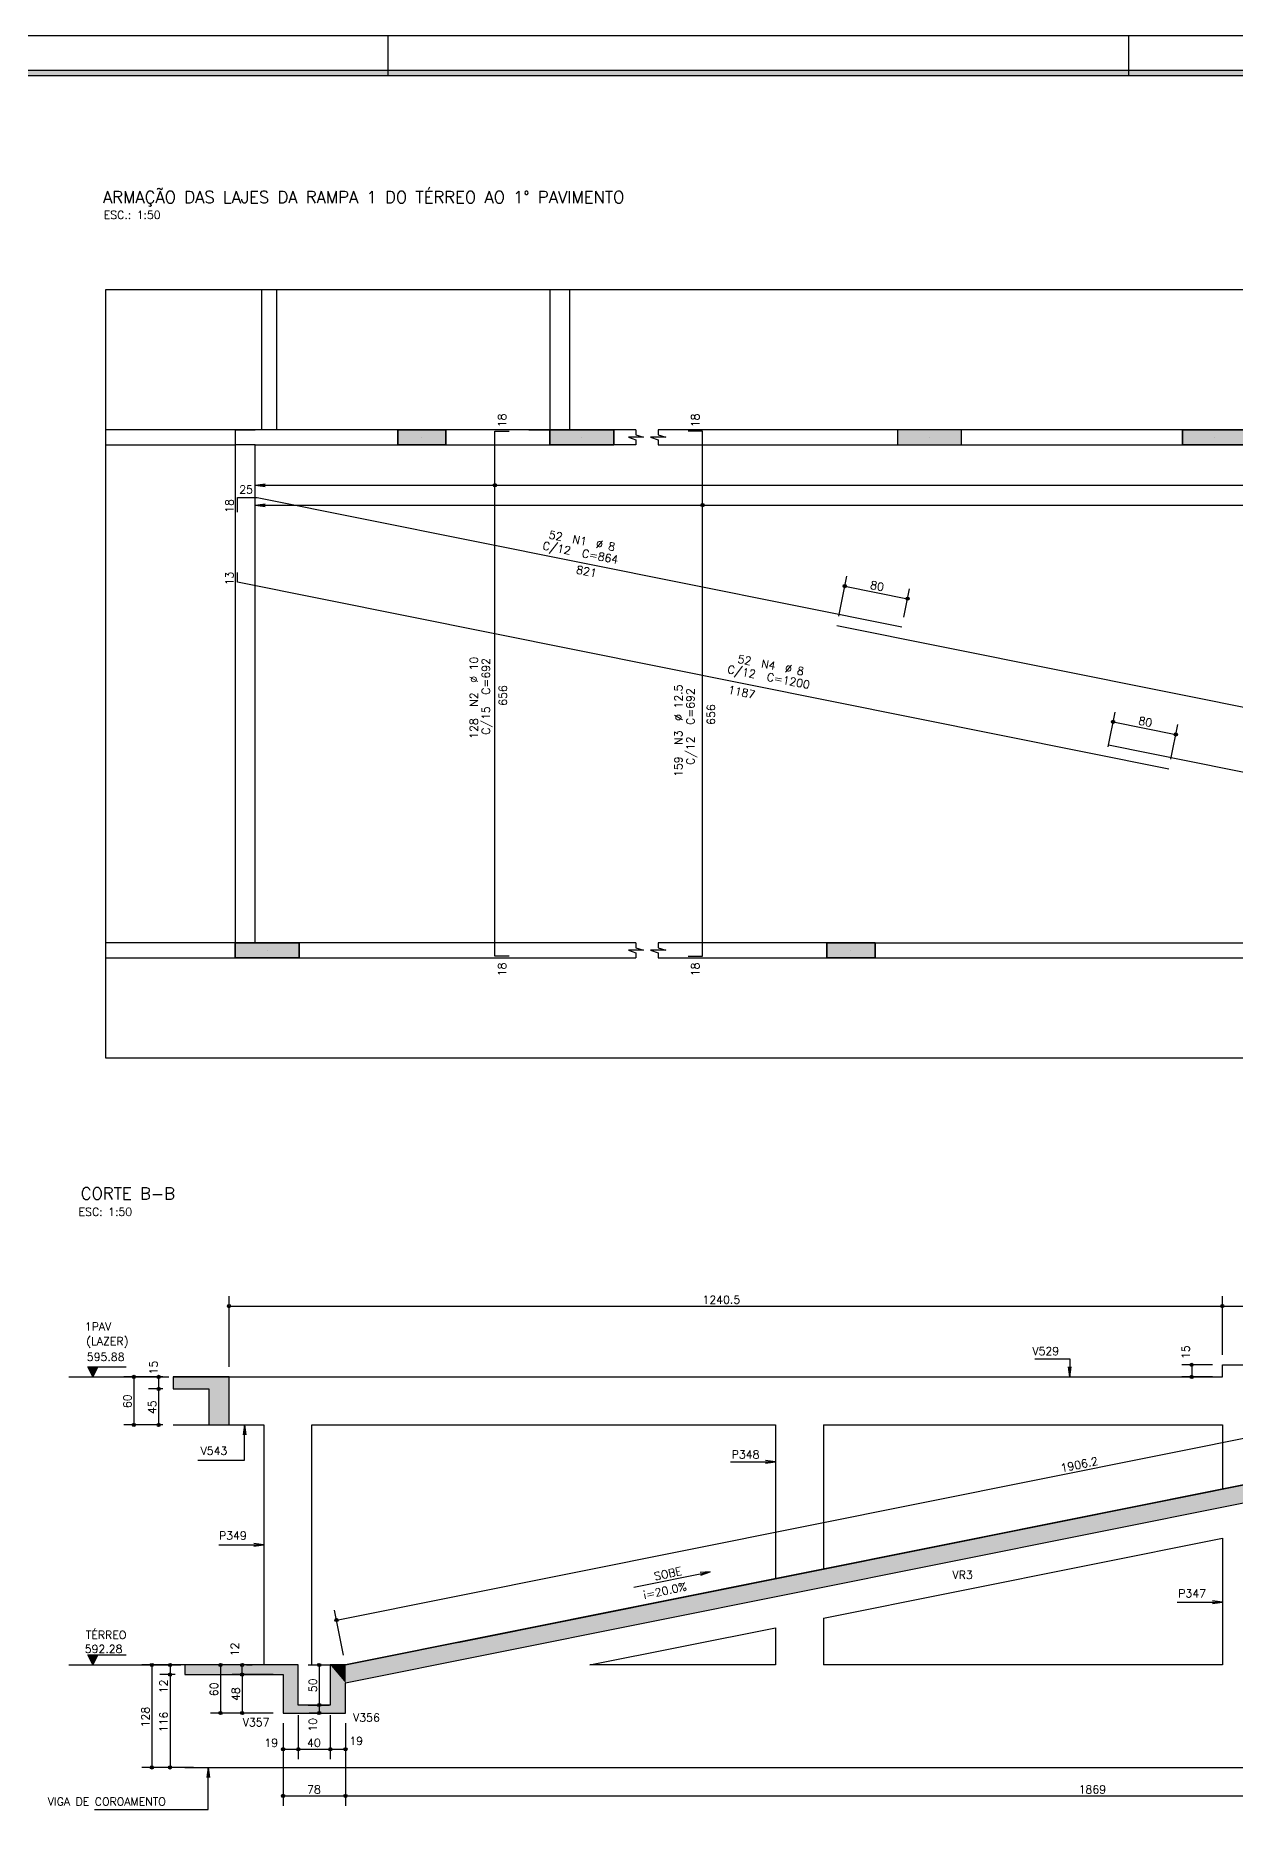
# Model space of a CAD drawing. Extents: x 0 to 119, y 0 to 84.
# Drawn here: x 54.6 to 84.56, y 39.48 to 84.1 of the extents above; entities that cross this region are included whole.
import ezdxf

# ---------------------------------------------------------------- set-up
doc = ezdxf.new("R2010")
doc.units = 0
doc.header["$LTSCALE"] = 100
doc.header["$MEASUREMENT"] = 0
doc.linetypes.add('ESTILO_TQS_0002', pattern=[0.3, 0.2, -0.1])
doc.linetypes.add('ESTILO_TQS_0004', pattern=[2.4, 1.5, 0.2, 0.15, -0.2, 0.15, -0.2])
for name, color, linetype in [('1', 1, 'CONTINUOUS'), ('2', 2, 'CONTINUOUS'), ('3', 3, 'CONTINUOUS'), ('4', 4, 'CONTINUOUS'), ('6', 6, 'CONTINUOUS'), ('9', 9, 'CONTINUOUS')]:
    doc.layers.add(name, color=color, linetype=linetype)
doc.styles.get("Standard").update_dxf_attribs({"font": 'ROMANS.SHX'})

msp = doc.modelspace()

# ---------------------------------------------------------------- linework, layer by layer
at = {"layer": '1', "linetype": 'Continuous'}
for p, q in [((59.586411, 74.254538), (60.086412, 74.254538)), ((66.92273, 74.254538), (67.44641, 74.254538)), ((69.596645, 74.254538), (69.04641, 74.254538)), ((64.246411, 74.064538), (64.246411, 74.064538)), ((66.92273, 73.874538), (67.44641, 73.874538)), ((68.24641, 74.064538), (68.24641, 74.064538)), ((68.24641, 74.064538), (68.24641, 74.064538)), ((69.596645, 73.874538), (69.04641, 73.874538)), ((76.926411, 74.064538), (76.926411, 74.064538)), ((84.046411, 74.064538), (84.046411, 74.064538)), ((60.386411, 61.244538), (60.386411, 61.244538)), ((74.966411, 61.244538), (74.966411, 61.244538)), ((75.566411, 61.434538), (85.52641, 61.434538)), ((75.566411, 61.054538), (85.52641, 61.054538))]:
    msp.add_line(p, q, dxfattribs=at)
at = {"layer": '1', "linetype": 'ESTILO_TQS_0002'}
for p, q in [((55.428389, 50.585318), (57.930024, 50.585318)), ((55.428389, 43.385391), (58.230024, 43.385391))]:
    msp.add_line(p, q, dxfattribs=at)
at = {"layer": '1', "linetype": 'Continuous'}
for points in [[(60.246411, 77.757344), (60.246411, 74.254538)], [(60.626411, 74.254538), (60.626411, 77.757344)], [(67.446411, 77.757344), (67.446411, 74.254538)], [(67.946411, 74.254538), (67.946411, 77.757344)], [(59.836411, 74.254538), (56.358095, 74.254538)], [(59.586411, 74.254538), (59.586411, 61.434538)], [(60.246411, 74.254538), (59.836411, 74.254538)], [(60.626411, 74.254538), (60.246411, 74.254538)], [(63.646411, 74.254538), (60.626411, 74.254538)], [(63.646411, 73.874538), (64.846411, 73.874538), (64.846411, 74.254538), (63.646411, 74.254538), (63.646411, 73.874538)], [(63.646411, 74.254538), (64.846411, 74.254538), (64.846411, 73.874538), (63.646411, 73.874538), (63.646411, 74.254538)], [(67.44641, 74.254538), (64.846411, 74.254538)], [(67.44641, 73.874538), (69.04641, 73.874538), (69.04641, 74.254538), (67.44641, 74.254538), (67.44641, 73.874538)], [(67.44641, 73.874538), (69.04641, 73.874538), (69.04641, 74.254538), (67.44641, 74.254538), (67.44641, 73.874538)], [(67.44641, 74.254538), (69.04641, 74.254538), (69.04641, 73.874538), (67.44641, 73.874538), (67.44641, 74.254538)], [(69.596645, 74.254538), (69.596645, 74.127871), (69.786645, 74.064538), (69.406645, 74.064538), (69.596645, 74.001204), (69.596645, 73.874538)], [(70.148029, 74.254538), (70.148029, 74.127871), (70.338029, 74.064538), (69.958029, 74.064538), (70.148029, 74.001204), (70.148029, 73.874538)], [(76.126411, 74.254538), (70.148029, 74.254538)], [(76.126411, 73.874538), (77.726411, 73.874538), (77.726411, 74.254538), (76.126411, 74.254538), (76.126411, 73.874538)], [(77.726411, 74.254538), (76.126411, 74.254538), (76.126411, 73.874538), (77.726411, 73.874538), (77.726411, 74.254538)], [(80.750855, 74.254538), (77.726411, 74.254538)], [(78.016411, 74.254538), (77.726411, 74.254538)], [(83.246411, 74.254538), (78.016411, 74.254538)], [(83.246411, 74.254538), (80.750855, 74.254538)], [(83.246411, 73.874538), (84.846411, 73.874538), (84.846411, 74.254538), (83.246411, 74.254538), (83.246411, 73.874538)], [(83.246411, 74.254538), (84.846411, 74.254538), (84.846411, 73.874538), (83.246411, 73.874538), (83.246411, 74.254538)], [(56.358095, 73.874538), (59.586411, 73.874538)], [(60.086411, 73.874538), (59.586411, 73.874538)], [(60.086411, 61.434538), (60.086411, 73.874538)], [(60.086411, 73.874538), (60.436411, 73.874538)], [(60.436411, 73.874538), (63.646411, 73.874538)], [(64.846411, 73.874538), (67.44641, 73.874538)], [(70.148029, 73.874538), (76.126411, 73.874538)], [(77.726411, 73.874538), (83.246411, 73.874538)], [(77.726411, 73.874538), (80.750855, 73.874538)], [(77.726411, 73.874538), (78.016411, 73.874538)], [(78.016411, 73.874538), (83.246411, 73.874538)], [(80.750855, 73.874538), (83.246411, 73.874538)], [(69.596645, 61.434538), (56.358095, 61.434538)], [(61.186411, 61.054538), (61.186411, 61.434538), (59.586411, 61.434538), (59.586411, 61.054538), (61.186411, 61.054538)], [(59.586411, 61.434538), (61.186411, 61.434538), (61.186411, 61.054538), (59.586411, 61.054538), (59.586411, 61.434538)], [(69.596645, 61.434537), (69.596645, 61.30787), (69.786645, 61.244537), (69.406645, 61.244537), (69.596645, 61.181204), (69.596645, 61.054537)], [(70.148029, 61.434537), (70.148029, 61.30787), (70.338029, 61.244537), (69.958029, 61.244537), (70.148029, 61.181204), (70.148029, 61.054537)], [(74.366411, 61.434537), (70.148029, 61.434537)], [(75.566411, 61.054538), (75.566411, 61.434538), (74.366411, 61.434538), (74.366411, 61.054538), (75.566411, 61.054538)], [(74.366411, 61.434538), (75.566411, 61.434538), (75.566411, 61.054538), (74.366411, 61.054538), (74.366411, 61.434538)], [(56.358095, 61.054538), (69.596645, 61.054538)], [(70.148029, 61.054537), (74.366411, 61.054537)], [(62.342298, 43.385391), (99.72183, 50.885318), (100.22183, 50.885318)], [(61.96183, 43.385391), (62.342196, 43.385391)]]:
    msp.add_lwpolyline(points, dxfattribs=at)
for points in [[(63.646411, 74.254538), (64.846411, 74.254538), (64.846411, 73.874538)], [(63.646411, 74.254538), (64.846411, 73.874538), (63.646411, 73.874538)], [(63.646411, 74.254538), (63.646411, 73.874538), (63.646411, 74.254538)], [(67.44641, 74.254538), (69.04641, 74.254538), (69.04641, 73.874538)], [(67.44641, 74.254538), (69.04641, 73.874538), (67.44641, 73.874538)], [(67.44641, 74.254538), (67.44641, 73.874538), (67.44641, 74.254538)], [(77.726411, 74.254538), (76.126411, 74.254538), (76.126411, 73.874538)], [(77.726411, 74.254538), (76.126411, 73.874538), (77.726411, 73.874538)], [(77.726411, 74.254538), (77.726411, 73.874538), (77.726411, 74.254538)], [(83.246411, 74.254538), (84.846411, 74.254538), (84.846411, 73.874538)], [(83.246411, 74.254538), (84.846411, 73.874538), (83.246411, 73.874538)], [(83.246411, 74.254538), (83.246411, 73.874538), (83.246411, 74.254538)], [(59.586411, 61.434538), (61.186411, 61.434538), (61.186411, 61.054538)], [(59.586411, 61.434538), (61.186411, 61.054538), (59.586411, 61.054538)], [(59.586411, 61.434538), (59.586411, 61.054538), (59.586411, 61.434538)], [(74.366411, 61.434538), (75.566411, 61.434538), (75.566411, 61.054538)], [(74.366411, 61.434538), (75.566411, 61.054538), (74.366411, 61.054538)], [(74.366411, 61.434538), (74.366411, 61.054538), (74.366411, 61.434538)]]:
    msp.add_solid(points, dxfattribs=at)
at = {"layer": '2', "linetype": 'Continuous'}
for p, q in [((63.400081, 84.099962), (63.400081, 83.099962)), ((81.900081, 84.099962), (81.900081, 83.099962)), ((60.086411, 73.874538), (60.086411, 73.874538)), ((60.086411, 72.865708), (60.334272, 72.898339)), ((60.086411, 72.865708), (97.46641, 72.865708)), ((60.086411, 72.865708), (60.334272, 72.833076)), ((60.086411, 72.370625), (60.334272, 72.403257)), ((60.086411, 72.370625), (97.46641, 72.370625)), ((60.086411, 72.370625), (60.334272, 72.337994)), ((60.086411, 71.361389), (60.086411, 71.361389)), ((74.661221, 69.597004), (74.860842, 70.591906)), ((74.811661, 70.346791), (76.38136, 70.031841)), ((76.288784, 69.57045), (76.430541, 70.276956)), ((74.61204, 69.35189), (74.61204, 69.35189)), ((76.239604, 69.325335), (76.239604, 69.325335)), ((81.388143, 66.333569), (81.561896, 67.199533)), ((81.512714, 66.954418), (83.080484, 66.63985)), ((82.955913, 66.019), (83.129666, 66.884965)), ((81.338961, 66.088454), (81.338961, 66.088454)), ((82.906732, 65.773886), (82.906732, 65.773886)), ((59.43183, 50.835318), (59.43183, 52.604281)), ((59.43183, 52.354281), (84.24183, 52.354281)), ((84.24183, 51.135318), (84.24183, 52.604281)), ((84.24183, 51.135318), (84.24183, 52.604281)), ((84.24183, 52.354281), (99.72183, 52.354281)), ((62.116739, 44.509575), (99.496271, 52.009502)), ((99.72183, 50.885318), (62.342298, 43.385391)), ((65.150707, 43.948971), (99.72183, 50.885318)), ((83.99183, 50.885318), (83.225988, 50.885318)), ((83.475988, 50.885318), (83.475988, 50.585318)), ((84.24183, 50.885318), (84.24183, 50.885318)), ((84.24183, 50.885318), (84.24183, 50.885318)), ((84.24183, 50.885318), (84.24183, 50.885318)), ((55.903389, 50.835318), (56.863389, 50.835318)), ((56.028389, 50.585318), (55.903389, 50.835318)), ((56.142241, 50.813022), (55.914536, 50.813022)), ((56.131093, 50.790726), (55.925684, 50.790726)), ((56.119945, 50.76843), (55.936832, 50.76843)), ((56.108798, 50.746135), (55.94798, 50.746135)), ((56.09765, 50.723839), (55.959128, 50.723839)), ((56.086502, 50.701543), (55.970275, 50.701543)), ((56.075354, 50.679247), (55.981423, 50.679248)), ((56.064206, 50.656951), (55.992571, 50.656952)), ((56.053058, 50.634656), (56.003719, 50.634656)), ((56.04191, 50.61236), (56.014867, 50.61236)), ((56.028389, 50.585318), (56.153389, 50.835318)), ((57.782888, 50.585318), (56.804203, 50.585318)), ((57.054203, 50.585318), (57.054203, 49.385318)), ((57.782888, 50.585318), (57.423691, 50.585318)), ((57.673691, 50.585318), (57.673691, 50.285318)), ((58.032888, 50.585318), (58.032888, 50.585318)), ((58.032888, 50.585318), (58.032888, 50.585318)), ((59.43183, 50.585318), (59.43183, 50.585318)), ((83.99183, 50.585318), (83.225988, 50.585318)), ((84.24183, 50.585318), (84.24183, 50.585318)), ((57.782888, 50.285318), (57.423691, 50.285318)), ((57.782888, 50.285318), (57.423691, 50.285318)), ((57.673691, 50.285318), (57.673691, 49.385318)), ((58.032888, 50.285318), (58.032888, 50.285318)), ((58.032888, 50.285318), (58.032888, 50.285318)), ((57.782888, 49.385318), (56.804203, 49.385318)), ((57.782888, 49.385318), (57.423691, 49.385318)), ((58.032888, 49.385318), (58.032888, 49.385318)), ((58.032888, 49.385318), (58.032888, 49.385318)), ((74.28183, 44.557053), (84.24183, 46.555452)), ((84.24183, 46.555452), (84.24183, 43.385391)), ((62.293118, 43.630506), (62.067559, 44.75469)), ((68.442282, 43.385391), (73.08183, 44.316282)), ((73.08183, 44.316282), (73.08183, 43.385391)), ((74.28183, 44.557047), (74.28183, 43.385391)), ((55.903389, 43.635391), (56.863389, 43.635391)), ((56.028389, 43.385391), (55.903389, 43.635391)), ((56.142241, 43.613095), (55.914536, 43.613095)), ((56.131093, 43.5908), (55.925684, 43.5908)), ((56.119945, 43.568504), (55.936832, 43.568504)), ((56.108798, 43.546208), (55.94798, 43.546208)), ((56.09765, 43.523913), (55.959128, 43.523912)), ((56.086502, 43.501617), (55.970275, 43.501617)), ((56.075354, 43.479321), (55.981423, 43.479321)), ((56.064206, 43.457025), (55.992571, 43.457025)), ((56.053058, 43.434729), (56.003719, 43.434729)), ((56.04191, 43.412434), (56.014867, 43.412434)), ((56.028389, 43.385391), (56.153389, 43.635391)), ((58.080024, 43.385391), (57.253897, 43.385391)), ((57.503897, 43.385391), (57.503897, 40.825391)), ((59.158328, 43.385391), (57.708088, 43.385391)), ((57.958088, 43.385391), (57.958088, 43.145391)), ((58.330024, 43.385391), (58.330024, 43.385391)), ((60.56225, 43.385391), (58.966924, 43.385391)), ((59.216924, 43.385391), (59.216924, 42.185391)), ((59.408328, 43.385391), (59.408328, 43.385391)), ((59.617892, 43.385391), (59.617892, 43.385391)), ((59.758632, 43.145391), (59.758632, 43.385391)), ((59.867892, 43.385391), (60.008632, 43.385391)), ((60.81225, 43.385391), (60.81225, 43.385391)), ((61.16183, 43.385391), (61.16183, 43.385391)), ((61.41183, 43.385391), (61.935799, 43.385391)), ((61.50183, 43.385391), (61.96183, 43.385391)), ((61.685799, 43.385391), (61.685799, 42.385391)), ((62.342298, 43.385391), (62.342298, 43.385391)), ((73.08183, 43.385391), (68.442282, 43.385391)), ((84.24183, 43.385391), (74.28183, 43.385391)), ((58.088208, 43.145391), (57.708088, 43.145391)), ((58.088208, 43.145391), (57.708088, 43.145391)), ((57.958088, 43.145391), (57.958088, 40.825391)), ((58.338208, 43.145391), (58.338208, 43.145391)), ((58.338208, 43.145391), (58.338208, 43.145391)), ((60.53183, 43.145391), (59.508632, 43.145391)), ((59.583844, 43.145391), (59.508632, 43.145391)), ((59.758632, 43.145391), (59.758632, 42.185391)), ((59.833844, 43.145391), (59.833844, 43.145391)), ((60.78183, 43.145391), (60.78183, 43.145391)), ((60.53183, 42.185391), (58.966924, 42.185391)), ((60.53183, 42.185391), (59.508632, 42.185391)), ((60.78183, 42.185391), (60.78183, 42.185391)), ((60.78183, 42.185391), (60.78183, 42.185391)), ((60.78183, 42.185391), (60.78183, 42.185391)), ((60.78183, 42.185391), (60.78183, 42.185391)), ((61.16183, 42.385391), (61.16183, 42.385391)), ((61.16183, 42.385391), (61.16183, 42.385391)), ((61.16183, 42.385391), (61.16183, 42.385391)), ((61.16183, 42.135391), (61.16183, 41.029831)), ((61.16183, 42.135391), (61.16183, 41.029831)), ((61.41183, 42.385391), (61.935799, 42.385391)), ((61.71183, 42.385391), (61.435799, 42.385391)), ((61.720913, 42.185391), (61.435799, 42.185391)), ((61.685799, 42.385391), (61.685799, 42.185391)), ((61.96183, 42.385391), (61.96183, 42.385391)), ((61.96183, 42.385391), (61.96183, 42.385391)), ((61.96183, 42.385391), (61.96183, 42.385391)), ((61.96183, 42.135391), (61.96183, 41.029831)), ((61.96183, 42.135391), (61.96183, 41.029831)), ((61.970913, 42.185391), (61.970913, 42.185391)), ((62.34183, 42.185391), (62.34183, 42.185391)), ((62.34183, 42.185391), (62.34183, 42.185391)), ((62.34183, 42.185391), (62.34183, 42.185391)), ((60.78183, 41.935391), (60.78183, 41.029831)), ((60.78183, 41.935391), (60.78183, 39.864714)), ((62.34183, 41.935391), (62.34183, 39.864714)), ((62.34183, 41.935391), (62.34183, 41.029831)), ((62.34183, 41.935391), (62.34183, 39.864714)), ((60.78183, 41.279831), (61.16183, 41.279831)), ((61.16183, 41.279831), (61.96183, 41.279831)), ((61.96183, 41.279831), (62.34183, 41.279831)), ((58.080024, 40.825391), (57.253897, 40.825391)), ((58.544816, 40.825391), (57.708088, 40.825391)), ((58.330024, 40.825391), (101.834855, 40.825391)), ((58.330024, 40.825391), (58.330024, 40.825391)), ((58.794816, 40.825391), (58.794816, 40.825391)), ((60.78183, 40.114714), (62.34183, 40.114714)), ((62.34183, 40.114714), (99.72183, 40.114714))]:
    msp.add_line(p, q, dxfattribs=at)
for points in [[(0.000081, -0.000038), (118.900081, -0.000038), (118.900081, 84.099962), (0.000081, 84.099962), (0.000081, -0.000038)], [(117.900081, 0.999962), (117.900081, 0.859962), (2.360081, 0.859962), (2.360081, 83.239962), (117.900081, 83.239962), (117.900081, 83.099962), (2.500081, 83.099962), (2.500081, 0.999962), (117.900081, 0.999962)], [(117.900081, 0.999962), (117.900081, 0.859962), (2.360081, 0.859962), (2.360081, 83.239962), (117.900081, 83.239962), (117.900081, 83.099962), (2.500081, 83.099962), (2.500081, 0.999962), (117.900081, 0.999962)], [(2.500081, 0.999962), (117.900081, 0.999962), (117.900081, 83.099962), (2.500081, 83.099962), (2.500081, 0.999962)], [(58.032888, 50.585318), (84.24183, 50.585318), (84.24183, 50.885318), (100.22183, 50.885318), (100.22183, 50.485318), (101.834855, 50.485318)], [(79.554034, 51.032119), (80.428703, 51.032119), (80.428703, 50.585318), (80.396071, 50.833179), (80.428703, 50.585318), (80.461334, 50.833179)], [(56.153389, 50.835318), (56.028389, 50.585318), (55.903389, 50.835318), (56.153389, 50.835318)], [(58.032888, 49.385318), (60.30183, 49.385318), (60.30183, 43.385391)], [(58.653364, 48.505189), (59.820155, 48.505189), (59.820155, 49.385318), (59.852786, 49.137457), (59.820155, 49.385318), (59.787523, 49.137457)], [(61.50183, 43.385391), (61.50183, 49.385318), (73.08183, 49.385318), (73.08183, 45.52595)], [(74.28183, 49.385318), (74.28183, 45.773318)], [(74.28183, 49.385318), (84.24183, 49.385318), (84.24183, 47.779366)], [(71.956529, 48.459991), (73.08183, 48.459991), (72.833969, 48.427359), (73.08183, 48.459991), (72.833969, 48.492623)], [(59.17653, 46.385354), (60.30183, 46.385354), (60.053969, 46.352723), (60.30183, 46.385354), (60.053969, 46.417986)], [(69.543796, 45.327734), (71.449691, 45.710138), (71.213093, 45.629385), (71.449691, 45.710138), (71.200254, 45.693373)], [(83.116529, 44.956003), (84.24183, 44.956003), (83.993968, 44.923371), (84.24183, 44.956003), (83.993968, 44.988635)], [(56.153389, 43.635391), (56.028389, 43.385391), (55.903389, 43.635391), (56.153389, 43.635391)], [(56.073952, 39.774972), (58.91279, 39.774972), (58.91279, 40.825391), (58.945422, 40.57753), (58.91279, 40.825391), (58.880159, 40.57753)]]:
    msp.add_lwpolyline(points, dxfattribs=at)
at = {"layer": '2', "linetype": 'ESTILO_TQS_0004'}
msp.add_lwpolyline([(56.358095, 77.757344), (102.558277, 77.757344), (102.558277, 58.550359), (56.358095, 58.550359), (56.358095, 77.757344)], dxfattribs=at)
at = {"layer": '2', "linetype": 'Continuous'}
for centre, radius in [((66.071977, 72.865708), 0.041625), ((66.071977, 72.865708), 0.02075), ((71.258636, 72.370625), 0.041625), ((71.258636, 72.370625), 0.02075), ((74.811661, 70.346791), 0.04), ((74.811661, 70.346791), 0.02), ((76.38136, 70.031841), 0.04), ((76.38136, 70.031841), 0.02), ((81.512714, 66.954418), 0.04), ((81.512714, 66.954418), 0.02), ((83.080484, 66.63985), 0.04), ((83.080484, 66.63985), 0.02), ((59.43183, 52.354281), 0.04), ((59.43183, 52.354281), 0.02), ((84.24183, 52.354281), 0.04), ((84.24183, 52.354281), 0.04), ((84.24183, 52.354281), 0.02), ((84.24183, 52.354281), 0.02), ((83.475988, 50.885318), 0.04), ((83.475988, 50.885318), 0.02), ((57.054203, 50.585318), 0.04), ((57.054203, 50.585318), 0.02), ((57.673691, 50.585318), 0.04), ((57.673691, 50.585318), 0.02), ((83.475988, 50.585318), 0.04), ((83.475988, 50.585318), 0.02), ((57.673691, 50.285318), 0.04), ((57.673691, 50.285318), 0.04), ((57.673691, 50.285318), 0.02), ((57.673691, 50.285318), 0.02), ((57.054203, 49.385318), 0.04), ((57.054203, 49.385318), 0.02), ((57.673691, 49.385318), 0.04), ((57.673691, 49.385318), 0.02), ((62.116739, 44.509575), 0.04), ((62.116739, 44.509575), 0.02), ((57.503897, 43.385391), 0.04), ((57.503897, 43.385391), 0.02), ((57.958088, 43.385391), 0.04), ((57.958088, 43.385391), 0.02), ((59.216924, 43.385391), 0.04), ((59.216924, 43.385391), 0.02), ((59.758632, 43.385391), 0.04), ((59.758632, 43.385391), 0.02), ((61.685799, 43.385391), 0.04), ((61.685799, 43.385391), 0.02), ((57.958088, 43.145391), 0.04), ((57.958088, 43.145391), 0.04), ((57.958088, 43.145391), 0.02), ((57.958088, 43.145391), 0.02), ((59.758632, 43.145391), 0.04), ((59.758632, 43.145391), 0.04), ((59.758632, 43.145391), 0.02), ((59.758632, 43.145391), 0.02), ((61.685799, 42.385391), 0.04), ((61.685799, 42.385391), 0.04), ((61.685799, 42.385391), 0.02), ((61.685799, 42.385391), 0.02), ((59.216924, 42.185391), 0.04), ((59.216924, 42.185391), 0.02), ((59.758632, 42.185391), 0.04), ((59.758632, 42.185391), 0.02), ((61.685799, 42.185391), 0.04), ((61.685799, 42.185391), 0.02), ((60.78183, 41.279831), 0.04), ((60.78183, 41.279831), 0.02), ((61.16183, 41.279831), 0.04), ((61.16183, 41.279831), 0.04), ((61.16183, 41.279831), 0.02), ((61.16183, 41.279831), 0.02), ((61.96183, 41.279831), 0.04), ((61.96183, 41.279831), 0.04), ((61.96183, 41.279831), 0.02), ((61.96183, 41.279831), 0.02), ((62.34183, 41.279831), 0.04), ((62.34183, 41.279831), 0.02), ((57.503897, 40.825391), 0.04), ((57.503897, 40.825391), 0.02), ((57.958088, 40.825391), 0.04), ((57.958088, 40.825391), 0.02), ((60.78183, 40.114714), 0.04), ((60.78183, 40.114714), 0.02), ((62.34183, 40.114714), 0.04), ((62.34183, 40.114714), 0.04), ((62.34183, 40.114714), 0.02), ((62.34183, 40.114714), 0.02)]:
    msp.add_circle(centre, radius, dxfattribs=at)
for points in [[(2.500081, 83.099962), (2.360081, 83.239962), (117.900081, 83.239962)], [(117.900081, 83.239962), (117.900081, 83.099962), (2.500081, 83.099962)]]:
    msp.add_solid(points, dxfattribs=at)
at = {"layer": '4', "linetype": 'Continuous'}
for points in [[(99.72183, 50.436548), (99.72183, 49.685318), (100.22183, 49.685318), (100.22183, 50.185318), (101.834855, 50.185318), (101.834855, 50.485318), (100.22183, 50.485318), (100.22183, 50.885318), (99.72183, 50.885318), (62.34183, 43.385391), (61.96183, 43.385391), (61.96183, 42.385391), (61.16183, 42.385391), (61.16183, 43.385391), (58.330024, 43.385391), (58.330024, 43.145391), (60.78183, 43.145391), (60.78183, 42.185391), (62.34183, 42.185391), (62.34183, 42.936549), (99.72183, 50.436548)], [(58.032888, 50.285318), (58.93183, 50.285318), (58.93183, 49.385318), (59.43183, 49.385318), (59.43183, 50.585318), (58.032888, 50.585318)]]:
    msp.add_lwpolyline(points, dxfattribs=at)
at = {"layer": '6', "linetype": 'Continuous'}
for points in [[(99.72183, 50.436548), (99.72183, 49.685318), (100.22183, 49.685318), (100.22183, 50.185318), (101.834855, 50.185318), (101.834855, 50.485318), (100.22183, 50.485318), (100.22183, 50.885318), (99.72183, 50.885318), (62.34183, 43.385391), (61.96183, 43.385391), (61.96183, 42.385391), (61.16183, 42.385391), (61.16183, 43.385391), (58.330024, 43.385391), (58.330024, 43.145391), (60.78183, 43.145391), (60.78183, 42.185391), (62.34183, 42.185391), (62.34183, 42.936549), (99.72183, 50.436548)], [(58.032888, 50.585318), (58.032888, 50.285318), (58.93183, 50.285318), (58.93183, 49.385318), (59.43183, 49.385318), (59.43183, 50.585318), (58.032888, 50.585318)]]:
    msp.add_lwpolyline(points, dxfattribs=at)
for points in [[(99.72183, 50.436548), (99.72183, 50.885318), (62.34183, 43.385391)], [(58.93183, 50.285318), (59.43183, 50.585318), (58.032888, 50.585318)], [(58.93183, 50.285318), (58.032888, 50.585318), (58.032888, 50.285318)], [(58.93183, 50.285318), (59.43183, 49.385318), (59.43183, 50.585318)], [(99.72183, 50.436548), (62.34183, 43.385391), (62.34183, 42.936549)], [(58.93183, 50.285318), (58.93183, 49.385318), (59.43183, 49.385318)], [(58.330024, 43.385391), (58.330024, 43.145391), (61.16183, 43.385391)], [(58.330024, 43.145391), (60.78183, 43.145391), (61.16183, 43.385391)], [(61.16183, 43.385391), (60.78183, 43.145391), (61.16183, 42.385391)], [(62.34183, 42.185391), (61.96183, 43.385391), (61.96183, 42.385391)], [(62.34183, 42.936549), (61.96183, 43.385391), (62.34183, 42.185391)], [(62.34183, 42.936549), (62.34183, 43.385391), (61.96183, 43.385391)], [(60.78183, 43.145391), (60.78183, 42.185391), (61.16183, 42.385391)], [(61.16183, 42.385391), (60.78183, 42.185391), (62.34183, 42.185391)], [(61.16183, 42.385391), (62.34183, 42.185391), (61.96183, 42.385391)]]:
    msp.add_solid(points, dxfattribs=at)
at = {"layer": '9', "linetype": 'Continuous'}
for p, q in [((66.071977, 61.094537), (66.071977, 74.214538)), ((66.071977, 74.214538), (66.431977, 74.214538)), ((71.258636, 74.214538), (70.898636, 74.214538)), ((71.258636, 61.094538), (71.258636, 74.214538)), ((59.642711, 72.197236), (59.642711, 72.557236)), ((59.642711, 72.557236), (60.131651, 72.557236)), ((60.131651, 72.557236), (76.239604, 69.325335)), ((59.642711, 70.44165), (59.642711, 70.687672)), ((82.906732, 65.773886), (59.642711, 70.44165)), ((97.79011, 64.70144), (74.61204, 69.35189)), ((81.396824, 66.376837), (97.79011, 63.087677)), ((66.431977, 61.094537), (66.071977, 61.094537)), ((70.898636, 61.094538), (71.258636, 61.094538))]:
    msp.add_line(p, q, dxfattribs=at)

# ---------------------------------------------------------------- texts
at = {"layer": '2', "linetype": 'Continuous'}
for s, p in [('ESC.: 1:50', (56.302352, 79.522557)), ('25', (59.687181, 72.657236)), ('ESC: 1:50', (55.674893, 54.609051)), ('1240.5', (71.25683, 52.414281)), ('1PAV', (55.829654, 51.742217)), ('(LAZER)', (55.866698, 51.376439)), ('595.88', (55.879238, 50.984825)), ('TÉRREO', (55.856872, 44.036408)), ('592.28', (55.828389, 43.685391)), ('19', (60.315164, 41.339831)), ('40', (61.38183, 41.339831)), ('19', (62.436529, 41.386219)), ('78', (61.38183, 40.174714)), ('1869', (80.65183, 40.174714)), ('VIGA DE COROAMENTO', (54.904584, 39.871438))]:
    msp.add_text(s, height=0.2, dxfattribs=at).set_placement(p)
for s, rotation, p in [('18', 90, (66.351977, 74.314538)), ('18', 90, (71.178636, 74.314538)), ('18', 90, (59.542711, 72.177236)), ('C/12', 349, (67.251306, 71.265683)), ('52', 349, (67.406711, 71.54109)), ('N1', 349, (67.995687, 71.426605)), ('%%c 8', 349, (68.584664, 71.31212)), ('C=864', 349, (68.232933, 71.074874)), ('13', 90, (59.542711, 70.364661)), ('821', 348.654807, (68.088614, 70.665074)), ('80', 348.654598, (75.431831, 70.283554)), ('%%c 10', 90, (65.647093, 67.93008)), ('C=692', 90, (65.947093, 67.63008)), ('C/12', 349, (71.868078, 68.175944)), ('52', 349, (72.121646, 68.43227)), ('N4', 349, (72.710623, 68.317785)), ('%%c 8', 349, (73.299599, 68.203299)), ('656', 90, (66.371977, 67.354538)), ('%%c 12.5', 90, (70.754955, 66.977673)), ('1187', 348.654645, (71.880443, 67.6642)), ('C=1200', 349, (72.849705, 67.985135)), ('N2', 90, (65.647093, 67.33008)), ('C=692', 90, (71.054955, 66.877673)), ('128', 90, (65.647093, 66.53008)), ('C/15', 90, (65.947093, 66.63008)), ('656', 90, (71.569253, 66.878923)), ('80', 348.654439, (82.13192, 66.891372)), ('N3', 90, (70.754955, 66.377673)), ('C/12', 90, (71.054955, 65.877673)), ('159', 90, (70.754955, 65.577673)), ('18', 90, (66.351977, 60.594537)), ('18', 90, (71.178636, 60.594538)), ('15', 90, (83.425428, 51.030055)), ('15', 90, (57.647347, 50.644329)), ('60', 90, (56.994203, 49.805318)), ('45', 90, (57.613691, 49.655318)), ('1906.2', 11.345331, (80.226035, 48.204267)), ('SOBE', 12, (70.072274, 45.497631)), ('i=20.0%', 12, (69.804217, 45.027573)), ('12', 90, (59.675683, 43.602572)), ('12', 90, (57.898088, 42.678724)), ('60', 90, (59.156924, 42.605391)), ('50', 90, (61.625799, 42.705391)), ('48', 90, (59.698632, 42.485391)), ('128', 90, (57.443897, 41.825391)), ('116', 90, (57.898088, 41.705391)), ('10', 90, (61.625799, 41.718724))]:
    msp.add_text(s, height=0.2, rotation=rotation, dxfattribs=at).set_placement(p)
at = {"layer": '3', "linetype": 'Continuous'}
for s, p in [('V529', (79.496069, 51.129681)), ('V543', (58.72215, 48.638823)), ('P348', (71.986662, 48.547052)), ('P349', (59.181333, 46.519433)), ('VR3', (77.501363, 45.536988)), ('P347', (83.1399, 45.074954)), ('V357', (59.77436, 41.852453)), ('V356', (62.53114, 41.970272))]:
    msp.add_text(s, height=0.2, dxfattribs=at).set_placement(p)
at = {"layer": '4', "linetype": 'Continuous'}
for s, height, p in [('ARMAÇÃO DAS LAJES DA RAMPA 1 DO TÉRREO AO 1%%d PAVIMENTO', 0.3, (56.282664, 79.917632)), ('ARMAÇÃO DA RAMPA 1', 0.005, (56.318564, 80.005874)), ('CORTE B-B', 0.3, (55.728707, 55.017516))]:
    msp.add_text(s, height=height, dxfattribs=at).set_placement(p)

doc.saveas('drawing.dxf')
